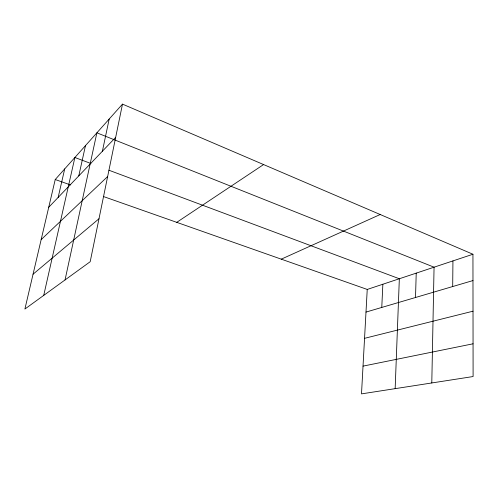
<?xml version="1.0" encoding="UTF-8"?>
<svg xmlns="http://www.w3.org/2000/svg" width="498" height="498" viewBox="0 0 498 498"><rect width="100%" height="100%" fill="white"/><g stroke="black" fill="none" stroke-linecap="round" stroke-linejoin="round"><path stroke-width="0.75" d="M452.694 286.537L452.943 260.908M431.791 382.962L434.063 267.189L96.88 132.829L65.045 279.938M415.513 297.499L416.222 273.128M395.157 388.652L399.34 278.749L108.944 170.235M381.773 307.44L382.856 284.24M472.944 254.248L367.238 289.438L361.504 393.881L473.1 376.544L472.944 254.248L122.489 104.119L55.228 179.535L24.9 309.034L90.182 261.718L122.489 104.119M102.389 151.243L109.18 119.041M78.777 175.894L85.475 145.615M43.724 295.389L74.881 157.505L90.866 163.475M58.142 197.445L64.709 168.903M48.736 207.261L115.667 137.373M41.153 239.625L107.643 176.529M33.055 274.205L98.984 218.759M176.746 222.338L263.591 164.564M281.277 259.159L380.192 214.514M365.993 312.09L472.982 280.561M364.555 338.329L473.019 311.188M363.03 366.123L473.056 343.801M55.228 179.535L70.486 184.914M103.69 196.61L367.238 289.438"/></g></svg>
